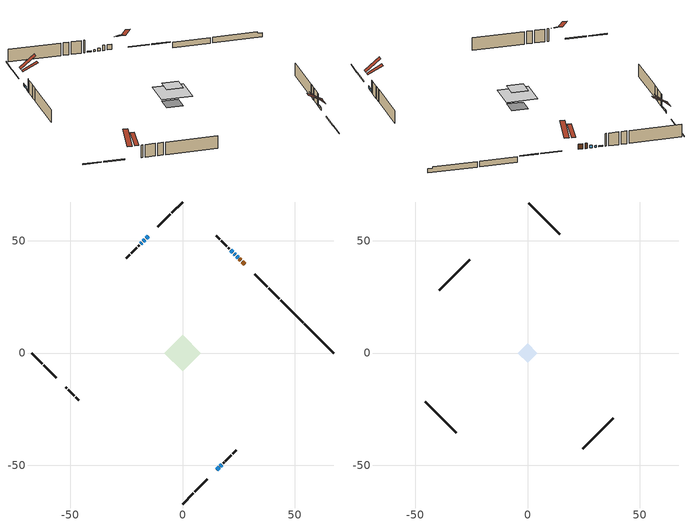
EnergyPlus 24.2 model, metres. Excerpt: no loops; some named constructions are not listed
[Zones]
conditioned space
 floor adiabatic (AdiabaticFloorConstruction): -8.19,0 0,8.19 8.19,0 0,-8.19 z3.35
 floor foundation (Slab1 construction): -4.28,0 0,4.28 4.28,0 0,-4.28 z-1.22
 floor foundation (Slab1 construction 1): -3.75,0 0,3.75 3.75,0 0,-3.75 z-1.22
 wall outside (RimJoist1 construction): 0,-67.3 4.77,-62.53 / -67.3,0 -62.53,-4.77 / 0,67.3 -4.77,62.53 / 43.14,24.16 38.37,28.93 z0.91:1.21
 wall outside (RimJoist2 construction): 5.43,-61.87 11.03,-56.28 / -61.87,-5.43 -56.28,-11.03 / -5.43,61.87 -11.03,56.28 / 37.71,29.59 32.12,35.19 z0.91:1.21
 wall outside (AdiabaticWallConstruction 1): 27.77,39.53 26.62,40.68 / 25.97,41.33 25.39,41.91 z0.91:2.94
 wall outside (AdiabaticWallConstruction): 24.74,42.56 24.09,43.21 / 15.37,-51.93 16.27,-51.03 / 16.93,-50.37 17.51,-49.8 z0.91:1.93; -15.37,51.93 -16.18,51.12 z0.91:1.73; 23.44,43.87 23,44.3 z0.91:1.57; -16.84,50.47 -17.52,49.78 z0.91:1.83; 22.35,44.95 21.41,45.89 / -18.18,49.13 -18.65,48.66 z0.91:1.39
 wall outside (Wall1 construction): 18.16,-49.14 18.5,-48.8 / -51.93,-15.37 -51.59,-15.71 / -19.3,48 -19.64,47.66 / 20.75,46.55 20.41,46.89 z0.91:5.79
 wall outside (Wall2 construction): 19.16,-48.14 21.75,-45.55 / -50.93,-16.37 -48.34,-18.96 / -20.3,47 -22.89,44.41 / 19.76,47.55 17.17,50.14 z0.91:5.79
 wall outside (Wall3 construction): 22.41,-44.9 23.91,-43.39 / -47.69,-19.62 -46.18,-21.12 / -23.55,43.76 -25.05,42.25 / 16.51,50.79 15.01,52.3 z0.91:5.79
 wall foundation (FoundationWall1 construction): 54.37,12.93,-1.22 54.37,12.93,0.91 66.01,1.29,0.91 66.01,1.29,0.39 67.3,0,0.39 67.3,0,-1.22
 wall foundation (FoundationWall2 construction): 53.71,13.59 43.8,23.5 z-1.22:0.91
 window (WindowConstruction): 24.74,42.56 24.09,43.21 z0.91:1.92
 window (WindowConstruction 1): -15.37,51.93 -16.18,51.12 z0.91:1.72
 window (WindowConstruction 2): 15.37,-51.93 16.27,-51.03 z0.91:1.92
 window (WindowConstruction 3): 16.93,-50.37 17.5,-49.8 z0.91:1.92
 window (WindowConstruction 4): 23.43,43.87 23,44.3 z0.91:1.57
 window (WindowConstruction 5): -16.84,50.46 -17.52,49.78 z0.91:1.82
 window (WindowConstruction 6): 22.35,44.96 21.41,45.89 z0.91:1.39
 window (WindowConstruction 7): -18.18,49.12 -18.65,48.66 z0.91:1.39
 door (Door): 27.77,39.53 26.62,40.68 z0.91:2.94
 door (Door 1): 25.97,41.33 25.4,41.91 z0.91:2.94
 ceiling adiabatic (AdiabaticFloorConstruction): 0,-8.19 8.19,0 0,8.19 -8.19,0 z3.35
 roof outside (Roof2 construction): 14.72,-52.59,5.79 10.72,-48.59,8.61 9.61,-49.71,8.61 13.6,-53.7,5.79; -52.59,-14.72,5.79 -48.59,-10.72,8.61 -49.71,-9.61,8.61 -53.7,-13.6,5.79; -14.72,52.59,5.79 -10.72,48.59,8.61 -9.61,49.71,8.61 -13.6,53.7,5.79; 28.43,38.88,5.79 24.43,34.88,8.61 25.55,33.77,8.61 29.54,37.76,5.79
attic - vented
 floor to conditioned space (Floor1 construction Reversed): -4.42,0 0,4.42 4.42,0 0,-4.42 z5.79
 wall outside (Wall4 construction): 24.57,-42.74 38.26,-29.04 / -45.52,-21.78 -31.83,-35.47 / -25.71,41.59 -39.4,27.9 / 14.35,52.95 0.66,66.65 z0.91:5.79
 roof outside (Roof1 construction): 12.94,-54.36,5.79 9.07,-50.49,10.35 7.81,-51.75,10.35 11.68,-55.62,5.79; -54.36,-12.94,5.79 -50.49,-9.07,10.35 -51.75,-7.81,10.35 -55.62,-11.68,5.79; -12.94,54.36,5.79 -9.07,50.49,10.35 -7.81,51.75,10.35 -11.68,55.62,5.79; 30.2,37.1,5.79 26.33,33.23,10.35 27.59,31.97,10.35 31.46,35.84,5.79
[Material] Roughness=Rough; Thermal Absorptance=0.9
Name | Thickness {m} | Conductivity {W/m-K} | Density {kg/m3} | Specific Heat {J/kg-K} | Solar Absorptance | Visible Absorptance
ceiling loosefill ins | 0.0846667 | 0.0480833 | 16.02 | 1046.75 | 0.7 | 0.7
ceiling stud and cavity | 0.1397 | 0.117189 | 65.682 | 1177.47 | 0.7 | 0.7
gypsum board | 0.0127 | 0.160291 | 801 | 837.4 | 0.6 | 0.6
[Construction]
Floor1 construction: ceiling loosefill ins, ceiling stud and cavity, gypsum board
[EnergyManagementSystem:ProgramCallingManager]
furnace_supply_fan_disaggregate_program_calling_manager: EndOfSystemTimestepBeforeHVACReporting; furnace_supply_fan_disaggregate_program
infil_program_calling_manager: BeginZoneTimestepAfterInitHeatBalance; infil_program
natural_vent_program_calling_manager: BeginZoneTimestepAfterInitHeatBalance; natural_vent_program
total_airflows_program_calling_manager: EndOfZoneTimestepAfterZoneReporting; total_airflows_program
total_loads_program_calling_manager: EndOfZoneTimestepAfterZoneReporting; total_loads_program
unmet_hours_program_calling_manager: EndOfZoneTimestepBeforeZoneReporting; unmet_hours_program
water_heater_EC_adj_ProgramManager: EndOfSystemTimestepBeforeHVACReporting; water_heater_EC_adj
[EnergyManagementSystem:OutputVariable] Type of Data in Variable=Summed
Name | EMS Variable | Update Frequency | EMS Program or Subroutine | Units
furnace supply fan disaggregate htg primary | furnace_supply_fan_primary_htg | SystemTimestep | furnace_supply_fan_disaggregate_program | J
loads_htg_tot_peakload_outvar; loads_htg_tot_annual_outvar; Energy Management System Output Variable 1; Energy Management System Output Variable 45 | loads_htg_tot | ZoneTimestep | total_loads_program | J
loads_clg_tot_peakload_outvar; loads_clg_tot_annual_outvar; Energy Management System Output Variable 2; Energy Management System Output Variable 46 | loads_clg_tot | ZoneTimestep | total_loads_program | J
htg_unmet_hours_annual_outvar; Energy Management System Output Variable 3 | htg_unmet_hours | ZoneTimestep | unmet_hours_program | hr
clg_unmet_hours_annual_outvar; Energy Management System Output Variable 4 | clg_unmet_hours | ZoneTimestep | unmet_hours_program | hr
loads_htg_roofs_annual_outvar; Energy Management System Output Variable 5 | loads_htg_roofs | ZoneTimestep | component_loads_program | J
loads_htg_ceilings_annual_outvar; Energy Management System Output Variable 6 | loads_htg_ceilings | ZoneTimestep | component_loads_program | J
loads_htg_walls_annual_outvar; Energy Management System Output Variable 7 | loads_htg_walls | ZoneTimestep | component_loads_program | J
loads_htg_rim_joists_annual_outvar; Energy Management System Output Variable 8 | loads_htg_rim_joists | ZoneTimestep | component_loads_program | J
loads_htg_foundation_walls_annual_outvar; Energy Management System Output Variable 9 | loads_htg_foundation_walls | ZoneTimestep | component_loads_program | J
loads_htg_doors_annual_outvar; Energy Management System Output Variable 10 | loads_htg_doors | ZoneTimestep | component_loads_program | J
loads_htg_windows_conduction_annual_outvar; Energy Management System Output Variable 11 | loads_htg_windows_conduction | ZoneTimestep | component_loads_program | J
loads_htg_windows_solar_annual_outvar; Energy Management System Output Variable 12 | loads_htg_windows_solar | ZoneTimestep | component_loads_program | J
loads_htg_skylights_conduction_annual_outvar; Energy Management System Output Variable 13 | loads_htg_skylights_conduction | ZoneTimestep | component_loads_program | J
loads_htg_skylights_solar_annual_outvar; Energy Management System Output Variable 14 | loads_htg_skylights_solar | ZoneTimestep | component_loads_program | J
loads_htg_floors_annual_outvar; Energy Management System Output Variable 15 | loads_htg_floors | ZoneTimestep | component_loads_program | J
loads_htg_slabs_annual_outvar; Energy Management System Output Variable 16 | loads_htg_slabs | ZoneTimestep | component_loads_program | J
loads_htg_internal_mass_annual_outvar; Energy Management System Output Variable 17 | loads_htg_internal_mass | ZoneTimestep | component_loads_program | J
loads_htg_infil_annual_outvar; Energy Management System Output Variable 18 | loads_htg_infil | ZoneTimestep | component_loads_program | J
loads_htg_natvent_annual_outvar; Energy Management System Output Variable 19 | loads_htg_natvent | ZoneTimestep | component_loads_program | J
loads_htg_mechvent_annual_outvar; Energy Management System Output Variable 20 | loads_htg_mechvent | ZoneTimestep | component_loads_program | J
loads_htg_whf_annual_outvar; Energy Management System Output Variable 21 | loads_htg_whf | ZoneTimestep | component_loads_program | J
loads_htg_ducts_annual_outvar; Energy Management System Output Variable 22 | loads_htg_ducts | ZoneTimestep | component_loads_program | J
loads_htg_intgains_annual_outvar; Energy Management System Output Variable 23 | loads_htg_intgains | ZoneTimestep | component_loads_program | J
loads_htg_lighting_annual_outvar; Energy Management System Output Variable 24 | loads_htg_lighting | ZoneTimestep | component_loads_program | J
loads_clg_roofs_annual_outvar; Energy Management System Output Variable 25 | loads_clg_roofs | ZoneTimestep | component_loads_program | J
loads_clg_ceilings_annual_outvar; Energy Management System Output Variable 26 | loads_clg_ceilings | ZoneTimestep | component_loads_program | J
loads_clg_walls_annual_outvar; Energy Management System Output Variable 27 | loads_clg_walls | ZoneTimestep | component_loads_program | J
loads_clg_rim_joists_annual_outvar; Energy Management System Output Variable 28 | loads_clg_rim_joists | ZoneTimestep | component_loads_program | J
loads_clg_foundation_walls_annual_outvar; Energy Management System Output Variable 29 | loads_clg_foundation_walls | ZoneTimestep | component_loads_program | J
loads_clg_doors_annual_outvar; Energy Management System Output Variable 30 | loads_clg_doors | ZoneTimestep | component_loads_program | J
loads_clg_windows_conduction_annual_outvar; Energy Management System Output Variable 31 | loads_clg_windows_conduction | ZoneTimestep | component_loads_program | J
loads_clg_windows_solar_annual_outvar; Energy Management System Output Variable 32 | loads_clg_windows_solar | ZoneTimestep | component_loads_program | J
loads_clg_skylights_conduction_annual_outvar; Energy Management System Output Variable 33 | loads_clg_skylights_conduction | ZoneTimestep | component_loads_program | J
loads_clg_skylights_solar_annual_outvar; Energy Management System Output Variable 34 | loads_clg_skylights_solar | ZoneTimestep | component_loads_program | J
loads_clg_floors_annual_outvar; Energy Management System Output Variable 35 | loads_clg_floors | ZoneTimestep | component_loads_program | J
loads_clg_slabs_annual_outvar; Energy Management System Output Variable 36 | loads_clg_slabs | ZoneTimestep | component_loads_program | J
loads_clg_internal_mass_annual_outvar; Energy Management System Output Variable 37 | loads_clg_internal_mass | ZoneTimestep | component_loads_program | J
loads_clg_infil_annual_outvar; Energy Management System Output Variable 38 | loads_clg_infil | ZoneTimestep | component_loads_program | J
loads_clg_natvent_annual_outvar; Energy Management System Output Variable 39 | loads_clg_natvent | ZoneTimestep | component_loads_program | J
loads_clg_mechvent_annual_outvar; Energy Management System Output Variable 40 | loads_clg_mechvent | ZoneTimestep | component_loads_program | J
loads_clg_whf_annual_outvar; Energy Management System Output Variable 41 | loads_clg_whf | ZoneTimestep | component_loads_program | J
loads_clg_ducts_annual_outvar; Energy Management System Output Variable 42 | loads_clg_ducts | ZoneTimestep | component_loads_program | J
loads_clg_intgains_annual_outvar; Energy Management System Output Variable 43 | loads_clg_intgains | ZoneTimestep | component_loads_program | J
loads_clg_lighting_annual_outvar; Energy Management System Output Variable 44 | loads_clg_lighting | ZoneTimestep | component_loads_program | J
[Schedule:Day:Interval]
interior lighting schedule day: No, 01:00, 0.108182, 04:00, 0.0901515, 05:00, 0.0991667, 06:00, 0.162273, 07:00, 0.270455, 08:00, 0.342576, 10:00, 0.369621, 11:00, 0.351591, 12:00, 0.333561, 13:00, 0.324545, 14:00, 0.31553, 15:00, 0.333561, 16:00, 0.369621, 17:00, 0.450758, 18:00, 0.585985, 19:00, 0.775303, 20:00, 0.955606, 21:00, 0.991667, 22:00, 0.712197, 23:00, 0.360606, 24:00, 0.162273
interior lighting schedule day 1: No, 01:00, 0.100909, 04:00, 0.0840909, 05:00, 0.0925, 06:00, 0.151364, 07:00, 0.252273, 08:00, 0.319545, 10:00, 0.344773, 11:00, 0.327955, 12:00, 0.311136, 13:00, 0.302727, 14:00, 0.294318, 15:00, 0.311136, 16:00, 0.344773, 17:00, 0.420455, 18:00, 0.546591, 19:00, 0.723182, 20:00, 0.891364, 21:00, 0.925, 22:00, 0.664318, 23:00, 0.336364, 24:00, 0.151364
interior lighting schedule day 2: No, 01:00, 0.0927273, 04:00, 0.0772727, 05:00, 0.085, 06:00, 0.139091, 07:00, 0.231818, 08:00, 0.293636, 10:00, 0.316818, 11:00, 0.301364, 12:00, 0.285909, 13:00, 0.278182, 14:00, 0.270455, 15:00, 0.285909, 16:00, 0.316818, 17:00, 0.386364, 18:00, 0.502273, 19:00, 0.664545, 20:00, 0.819091, 21:00, 0.85, 22:00, 0.610455, 23:00, 0.309091, 24:00, 0.139091
interior lighting schedule day 3: No, 01:00, 0.0845455, 04:00, 0.0704545, 05:00, 0.0775, 06:00, 0.126818, 07:00, 0.211364, 08:00, 0.267727, 10:00, 0.288864, 11:00, 0.274773, 12:00, 0.260682, 13:00, 0.253636, 14:00, 0.246591, 15:00, 0.260682, 16:00, 0.288864, 17:00, 0.352273, 18:00, 0.457955, 19:00, 0.605909, 20:00, 0.746818, 21:00, 0.775, 22:00, 0.556591, 23:00, 0.281818, 24:00, 0.126818
interior lighting schedule day 4: No, 01:00, 0.0763636, 04:00, 0.0636364, 05:00, 0.07, 06:00, 0.114545, 07:00, 0.190909, 08:00, 0.241818, 10:00, 0.260909, 11:00, 0.248182, 12:00, 0.235455, 13:00, 0.229091, 14:00, 0.222727, 15:00, 0.235455, 16:00, 0.260909, 17:00, 0.318182, 18:00, 0.413636, 19:00, 0.547273, 20:00, 0.674545, 21:00, 0.7, 22:00, 0.502727, 23:00, 0.254545, 24:00, 0.114545
interior lighting schedule day 5: No, 01:00, 0.0727273, 04:00, 0.0606061, 05:00, 0.0666667, 06:00, 0.109091, 07:00, 0.181818, 08:00, 0.230303, 10:00, 0.248485, 11:00, 0.236364, 12:00, 0.224242, 13:00, 0.218182, 14:00, 0.212121, 15:00, 0.224242, 16:00, 0.248485, 17:00, 0.30303, 18:00, 0.393939, 19:00, 0.521212, 20:00, 0.642424, 21:00, 0.666667, 22:00, 0.478788, 23:00, 0.242424, 24:00, 0.109091
interior lighting schedule day 6: No, 01:00, 0.0745455, 04:00, 0.0621212, 05:00, 0.0683333, 06:00, 0.111818, 07:00, 0.186364, 08:00, 0.236061, 10:00, 0.254697, 11:00, 0.242273, 12:00, 0.229848, 13:00, 0.223636, 14:00, 0.217424, 15:00, 0.229848, 16:00, 0.254697, 17:00, 0.310606, 18:00, 0.403788, 19:00, 0.534242, 20:00, 0.658485, 21:00, 0.683333, 22:00, 0.490758, 23:00, 0.248485, 24:00, 0.111818
interior lighting schedule day 7: No, 01:00, 0.08, 04:00, 0.0666667, 05:00, 0.0733333, 06:00, 0.12, 07:00, 0.2, 08:00, 0.253333, 10:00, 0.273333, 11:00, 0.26, 12:00, 0.246667, 13:00, 0.24, 14:00, 0.233333, 15:00, 0.246667, 16:00, 0.273333, 17:00, 0.333333, 18:00, 0.433333, 19:00, 0.573333, 20:00, 0.706667, 21:00, 0.733333, 22:00, 0.526667, 23:00, 0.266667, 24:00, 0.12
interior lighting schedule day 8: No, 01:00, 0.0890909, 04:00, 0.0742424, 05:00, 0.0816667, 06:00, 0.133636, 07:00, 0.222727, 08:00, 0.282121, 10:00, 0.304394, 11:00, 0.289545, 12:00, 0.274697, 13:00, 0.267273, 14:00, 0.259848, 15:00, 0.274697, 16:00, 0.304394, 17:00, 0.371212, 18:00, 0.482576, 19:00, 0.638485, 20:00, 0.78697, 21:00, 0.816667, 22:00, 0.586515, 23:00, 0.29697, 24:00, 0.133636
interior lighting schedule day 9: No, 01:00, 0.0972727, 04:00, 0.0810606, 05:00, 0.0891667, 06:00, 0.145909, 07:00, 0.243182, 08:00, 0.30803, 10:00, 0.332348, 11:00, 0.316136, 12:00, 0.299924, 13:00, 0.291818, 14:00, 0.283712, 15:00, 0.299924, 16:00, 0.332348, 17:00, 0.405303, 18:00, 0.526894, 19:00, 0.697121, 20:00, 0.859242, 21:00, 0.891667, 22:00, 0.640379, 23:00, 0.324242, 24:00, 0.145909
interior lighting schedule day 10: No, 01:00, 0.105455, 04:00, 0.0878788, 05:00, 0.0966667, 06:00, 0.158182, 07:00, 0.263636, 08:00, 0.333939, 10:00, 0.360303, 11:00, 0.342727, 12:00, 0.325152, 13:00, 0.316364, 14:00, 0.307576, 15:00, 0.325152, 16:00, 0.360303, 17:00, 0.439394, 18:00, 0.571212, 19:00, 0.755758, 20:00, 0.931515, 21:00, 0.966667, 22:00, 0.694242, 23:00, 0.351515, 24:00, 0.158182
interior lighting schedule day 11: No, 01:00, 0.109091, 04:00, 0.0909091, 05:00, 0.1, 06:00, 0.163636, 07:00, 0.272727, 08:00, 0.345455, 10:00, 0.372727, 11:00, 0.354545, 12:00, 0.336364, 13:00, 0.327273, 14:00, 0.318182, 15:00, 0.336364, 16:00, 0.372727, 17:00, 0.454545, 18:00, 0.590909, 19:00, 0.781818, 20:00, 0.963636, 21:00, 1, 22:00, 0.718182, 23:00, 0.363636, 24:00, 0.163636
interior lighting schedule default day; occupants schedule default day; clothes dryer schedule default day; cooking range schedule default day; mech vent range fan 0 schedule default day; misc plug loads schedule default day; general water use schedule default day; clothes dryer exhaust 0 schedule default day; cooling season schedule day; cooling season schedule day 2; cooling season schedule default day; exterior lighting schedule default day; natural vent schedule default day: No, 24:00, 0
occupants schedule day: No, 05:00, 0.426829, 06:00, 0.719512, 07:00, 1, 08:00, 0.670732, 09:00, 0.329268, 14:00, 0.170732, 15:00, 0.231707, 16:00, 0.329268, 17:00, 0.5, 18:00, 0.670732, 19:00, 0.829268, 21:00, 1, 22:00, 0.853659, 23:00, 0.646341, 24:00, 0.426829
clothes dryer schedule day; clothes dryer exhaust 0 schedule day: No, 01:00, 0.123457, 02:00, 0.0740741, 03:00, 0.0493827, 04:00, 0.0246914, 05:00, 0.0493827, 06:00, 0.0740741, 07:00, 0.197531, 08:00, 0.395062, 09:00, 0.592593, 10:00, 0.839506, 11:00, 0.962963, 12:00, 1, 13:00, 0.91358, 14:00, 0.82716, 15:00, 0.716049, 16:00, 0.753086, 17:00, 0.679012, 18:00, 0.666667, 20:00, 0.62963, 21:00, 0.641975, 22:00, 0.666667, 23:00, 0.54321, 24:00, 0.296296
cooking range schedule day: No, 05:00, 0.0597015, 06:00, 0.11194, 07:00, 0.171642, 08:00, 0.291045, 11:00, 0.343284, 12:00, 0.402985, 13:00, 0.462687, 14:00, 0.343284, 15:00, 0.291045, 16:00, 0.402985, 17:00, 0.567164, 18:00, 1, 19:00, 0.850746, 20:00, 0.432836, 21:00, 0.291045, 22:00, 0.231343, 23:00, 0.171642, 24:00, 0.11194
mech vent range fan 0 schedule day: No, 18:00, 0, 19:00, 1, 20:00, 0.2, 24:00, 0
misc plug loads schedule day: No, 06:00, 0.705882, 07:00, 0.745098, 08:00, 0.803922, 15:00, 0.823529, 16:00, 0.862745, 17:00, 0.921569, 18:00, 0.980392, 19:00, 1, 20:00, 0.980392, 21:00, 0.941176, 22:00, 0.862745, 23:00, 0.784314, 24:00, 0.72549
general water use schedule day: No, 01:00, 0.315068, 03:00, 0.287671, 04:00, 0.342466, 05:00, 0.369863, 06:00, 0.520548, 07:00, 0.60274, 08:00, 0.534247, 10:00, 0.506849, 11:00, 0.465753, 14:00, 0.479452, 15:00, 0.534247, 16:00, 0.589041, 17:00, 0.69863, 18:00, 0.876712, 19:00, 0.890411, 20:00, 0.986301, 21:00, 1, 22:00, 0.863014, 23:00, 0.616438, 24:00, 0.465753
cooling season schedule day 1: No, 24:00, 1
exterior lighting schedule day: No, 01:00, 0.566667, 03:00, 0.524167, 05:00, 0.495833, 06:00, 0.5525, 07:00, 0.623333, 08:00, 0.580833, 09:00, 0.439167, 10:00, 0.354167, 12:00, 0.34, 13:00, 0.354167, 14:00, 0.396667, 15:00, 0.425, 16:00, 0.495833, 17:00, 0.623333, 18:00, 0.793333, 19:00, 0.906667, 20:00, 0.963333, 21:00, 0.991667, 22:00, 0.920833, 23:00, 0.793333, 24:00, 0.665833
exterior lighting schedule day 1: No, 01:00, 0.528571, 03:00, 0.488929, 05:00, 0.4625, 06:00, 0.515357, 07:00, 0.581429, 08:00, 0.541786, 09:00, 0.409643, 10:00, 0.330357, 12:00, 0.317143, 13:00, 0.330357, 14:00, 0.37, 15:00, 0.396429, 16:00, 0.4625, 17:00, 0.581429, 18:00, 0.74, 19:00, 0.845714, 20:00, 0.898571, 21:00, 0.925, 22:00, 0.858929, 23:00, 0.74, 24:00, 0.621071
exterior lighting schedule day 10: No, 01:00, 0.552381, 03:00, 0.510952, 05:00, 0.483333, 06:00, 0.538571, 07:00, 0.607619, 08:00, 0.56619, 09:00, 0.428095, 10:00, 0.345238, 12:00, 0.331429, 13:00, 0.345238, 14:00, 0.386667, 15:00, 0.414286, 16:00, 0.483333, 17:00, 0.607619, 18:00, 0.773333, 19:00, 0.88381, 20:00, 0.939048, 21:00, 0.966667, 22:00, 0.897619, 23:00, 0.773333, 24:00, 0.649048
exterior lighting schedule day 11: No, 01:00, 0.571429, 03:00, 0.528571, 05:00, 0.5, 06:00, 0.557143, 07:00, 0.628571, 08:00, 0.585714, 09:00, 0.442857, 10:00, 0.357143, 12:00, 0.342857, 13:00, 0.357143, 14:00, 0.4, 15:00, 0.428571, 16:00, 0.5, 17:00, 0.628571, 18:00, 0.8, 19:00, 0.914286, 20:00, 0.971429, 21:00, 1, 22:00, 0.928571, 23:00, 0.8, 24:00, 0.671429
exterior lighting schedule day 2: No, 01:00, 0.485714, 03:00, 0.449286, 05:00, 0.425, 06:00, 0.473571, 07:00, 0.534286, 08:00, 0.497857, 09:00, 0.376429, 10:00, 0.303571, 12:00, 0.291429, 13:00, 0.303571, 14:00, 0.34, 15:00, 0.364286, 16:00, 0.425, 17:00, 0.534286, 18:00, 0.68, 19:00, 0.777143, 20:00, 0.825714, 21:00, 0.85, 22:00, 0.789286, 23:00, 0.68, 24:00, 0.570714
exterior lighting schedule day 3: No, 01:00, 0.442857, 03:00, 0.409643, 05:00, 0.3875, 06:00, 0.431786, 07:00, 0.487143, 08:00, 0.453929, 09:00, 0.343214, 10:00, 0.276786, 12:00, 0.265714, 13:00, 0.276786, 14:00, 0.31, 15:00, 0.332143, 16:00, 0.3875, 17:00, 0.487143, 18:00, 0.62, 19:00, 0.708571, 20:00, 0.752857, 21:00, 0.775, 22:00, 0.719643, 23:00, 0.62, 24:00, 0.520357
exterior lighting schedule day 4: No, 01:00, 0.4, 03:00, 0.37, 05:00, 0.35, 06:00, 0.39, 07:00, 0.44, 08:00, 0.41, 09:00, 0.31, 10:00, 0.25, 12:00, 0.24, 13:00, 0.25, 14:00, 0.28, 15:00, 0.3, 16:00, 0.35, 17:00, 0.44, 18:00, 0.56, 19:00, 0.64, 20:00, 0.68, 21:00, 0.7, 22:00, 0.65, 23:00, 0.56, 24:00, 0.47
exterior lighting schedule day 5: No, 01:00, 0.380952, 03:00, 0.352381, 05:00, 0.333333, 06:00, 0.371429, 07:00, 0.419048, 08:00, 0.390476, 09:00, 0.295238, 10:00, 0.238095, 12:00, 0.228571, 13:00, 0.238095, 14:00, 0.266667, 15:00, 0.285714, 16:00, 0.333333, 17:00, 0.419048, 18:00, 0.533333, 19:00, 0.609524, 20:00, 0.647619, 21:00, 0.666667, 22:00, 0.619048, 23:00, 0.533333, 24:00, 0.447619
exterior lighting schedule day 6: No, 01:00, 0.390476, 03:00, 0.36119, 05:00, 0.341667, 06:00, 0.380714, 07:00, 0.429524, 08:00, 0.400238, 09:00, 0.302619, 10:00, 0.244048, 12:00, 0.234286, 13:00, 0.244048, 14:00, 0.273333, 15:00, 0.292857, 16:00, 0.341667, 17:00, 0.429524, 18:00, 0.546667, 19:00, 0.624762, 20:00, 0.66381, 21:00, 0.683333, 22:00, 0.634524, 23:00, 0.546667, 24:00, 0.45881
exterior lighting schedule day 7: No, 01:00, 0.419048, 03:00, 0.387619, 05:00, 0.366667, 06:00, 0.408571, 07:00, 0.460952, 08:00, 0.429524, 09:00, 0.324762, 10:00, 0.261905, 12:00, 0.251429, 13:00, 0.261905, 14:00, 0.293333, 15:00, 0.314286, 16:00, 0.366667, 17:00, 0.460952, 18:00, 0.586667, 19:00, 0.670476, 20:00, 0.712381, 21:00, 0.733333, 22:00, 0.680952, 23:00, 0.586667, 24:00, 0.492381
exterior lighting schedule day 8: No, 01:00, 0.466667, 03:00, 0.431667, 05:00, 0.408333, 06:00, 0.455, 07:00, 0.513333, 08:00, 0.478333, 09:00, 0.361667, 10:00, 0.291667, 12:00, 0.28, 13:00, 0.291667, 14:00, 0.326667, 15:00, 0.35, 16:00, 0.408333, 17:00, 0.513333, 18:00, 0.653333, 19:00, 0.746667, 20:00, 0.793333, 21:00, 0.816667, 22:00, 0.758333, 23:00, 0.653333, 24:00, 0.548333
exterior lighting schedule day 9: No, 01:00, 0.509524, 03:00, 0.47131, 05:00, 0.445833, 06:00, 0.496786, 07:00, 0.560476, 08:00, 0.522262, 09:00, 0.394881, 10:00, 0.318452, 12:00, 0.305714, 13:00, 0.318452, 14:00, 0.356667, 15:00, 0.382143, 16:00, 0.445833, 17:00, 0.560476, 18:00, 0.713333, 19:00, 0.815238, 20:00, 0.86619, 21:00, 0.891667, 22:00, 0.827976, 23:00, 0.713333, 24:00, 0.59869
[Schedule:Week:Daily]
clothes dryer exhaust 0 schedule Week Rule - Jan1-Dec31: clothes dryer exhaust 0 schedule day, clothes dryer exhaust 0 schedule day, clothes dryer exhaust 0 schedule day, clothes dryer exhaust 0 schedule day, clothes dryer exhaust 0 schedule day, clothes dryer exhaust 0 schedule day, clothes dryer exhaust 0 schedule day, clothes dryer exhaust 0 schedule default day, clothes dryer exhaust 0 schedule default day, clothes dryer exhaust 0 schedule default day, clothes dryer exhaust 0 schedule default day, clothes dryer exhaust 0 schedule default day
cooling season schedule Week Rule - Jan1-Apr28: cooling season schedule day, cooling season schedule day, cooling season schedule day, cooling season schedule day, cooling season schedule day, cooling season schedule day, cooling season schedule day, cooling season schedule default day, cooling season schedule default day, cooling season schedule default day, cooling season schedule default day, cooling season schedule default day
cooling season schedule Week Rule - Apr29-May5: cooling season schedule day, cooling season schedule day, cooling season schedule day 1, cooling season schedule day 1, cooling season schedule day 1, cooling season schedule day 1, cooling season schedule day 1, cooling season schedule default day, cooling season schedule default day, cooling season schedule default day, cooling season schedule default day, cooling season schedule default day
cooling season schedule Week Rule - May6-Sep29: cooling season schedule day 1, cooling season schedule day 1, cooling season schedule day 1, cooling season schedule day 1, cooling season schedule day 1, cooling season schedule day 1, cooling season schedule day 1, cooling season schedule default day, cooling season schedule default day, cooling season schedule default day, cooling season schedule default day, cooling season schedule default day
cooling season schedule Week Rule - Sep30-Oct6: cooling season schedule day 1, cooling season schedule day 2, cooling season schedule day 2, cooling season schedule day 2, cooling season schedule day 2, cooling season schedule day 2, cooling season schedule day 2, cooling season schedule default day, cooling season schedule default day, cooling season schedule default day, cooling season schedule default day, cooling season schedule default day
cooling season schedule Week Rule - Oct7-Dec31: cooling season schedule day 2, cooling season schedule day 2, cooling season schedule day 2, cooling season schedule day 2, cooling season schedule day 2, cooling season schedule day 2, cooling season schedule day 2, cooling season schedule default day, cooling season schedule default day, cooling season schedule default day, cooling season schedule default day, cooling season schedule default day
exterior lighting schedule Week Rule - Oct28-Nov3: exterior lighting schedule day 9, exterior lighting schedule day 9, exterior lighting schedule day 9, exterior lighting schedule day 9, exterior lighting schedule day 10, exterior lighting schedule day 10, exterior lighting schedule day 10, exterior lighting schedule default day, exterior lighting schedule default day, exterior lighting schedule default day, exterior lighting schedule default day, exterior lighting schedule default day
exterior lighting schedule Week Rule - Nov4-Nov24: exterior lighting schedule day 10, exterior lighting schedule day 10, exterior lighting schedule day 10, exterior lighting schedule day 10, exterior lighting schedule day 10, exterior lighting schedule day 10, exterior lighting schedule day 10, exterior lighting schedule default day, exterior lighting schedule default day, exterior lighting schedule default day, exterior lighting schedule default day, exterior lighting schedule default day
exterior lighting schedule Week Rule - Nov25-Dec1: exterior lighting schedule day 10, exterior lighting schedule day 10, exterior lighting schedule day 10, exterior lighting schedule day 10, exterior lighting schedule day 10, exterior lighting schedule day 10, exterior lighting schedule day 11, exterior lighting schedule default day, exterior lighting schedule default day, exterior lighting schedule default day, exterior lighting schedule default day, exterior lighting schedule default day
exterior lighting schedule Week Rule - Dec2-Dec31: exterior lighting schedule day 11, exterior lighting schedule day 11, exterior lighting schedule day 11, exterior lighting schedule day 11, exterior lighting schedule day 11, exterior lighting schedule day 11, exterior lighting schedule day 11, exterior lighting schedule default day, exterior lighting schedule default day, exterior lighting schedule default day, exterior lighting schedule default day, exterior lighting schedule default day
natural vent schedule Week Rule - Jan1-Dec31: natural vent schedule default day, natural vent schedule default day, natural vent schedule default day, natural vent schedule default day, natural vent schedule default day, natural vent schedule default day, natural vent schedule default day, natural vent schedule default day, natural vent schedule default day, natural vent schedule default day, natural vent schedule default day, natural vent schedule default day
[Schedule:Year]
clothes dryer exhaust 0 schedule: clothes dryer exhaust 0 schedule Week Rule - Jan1-Dec31, 1, 1, 12, 31
cooling season schedule: cooling season schedule Week Rule - Jan1-Apr28, 1, 1, 4, 28, cooling season schedule Week Rule - Apr29-May5, 4, 29, 5, 5, cooling season schedule Week Rule - May6-Sep29, 5, 6, 9, 29, cooling season schedule Week Rule - Sep30-Oct6, 9, 30, 10, 6, cooling season schedule Week Rule - Oct7-Dec31, 10, 7, 12, 31
natural vent schedule: natural vent schedule Week Rule - Jan1-Dec31, 1, 1, 12, 31
